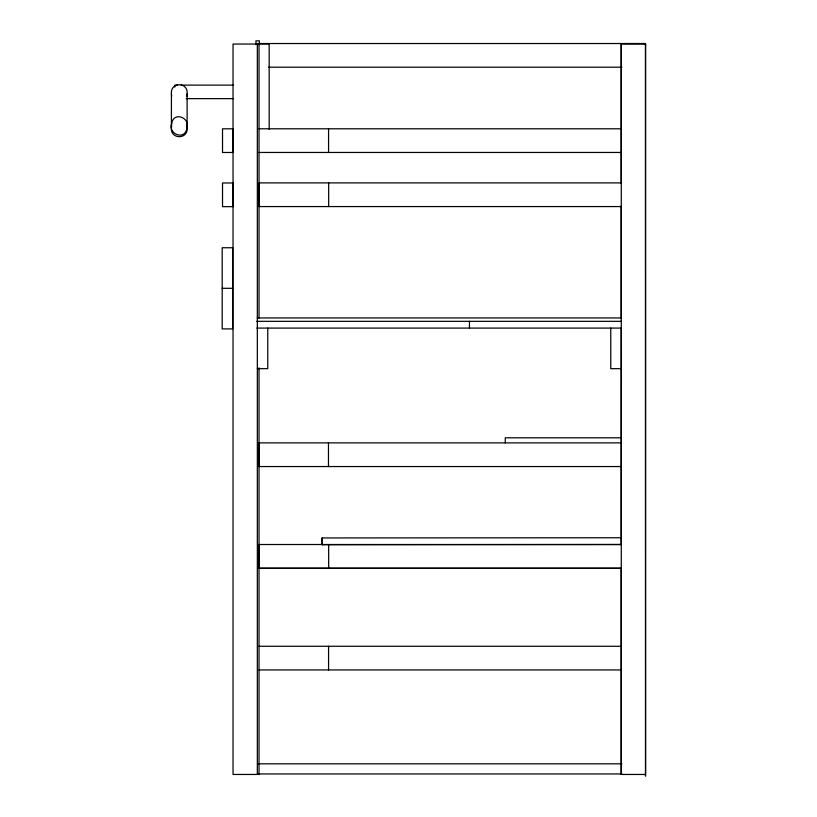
<?xml version="1.0" encoding="UTF-8"?>
<svg xmlns="http://www.w3.org/2000/svg" width="817" height="817" viewBox="0 0 817 817"><rect width="100%" height="100%" fill="white"/><g stroke="black" fill="none" stroke-linecap="round" stroke-linejoin="round"><path stroke-width="1.23" d="M171.417 93.771C170.202 81.71 188.421 81.812 187.113 93.853L187.113 127.666C188.329 139.727 170.11 139.625 171.417 127.585L171.417 93.771L171.682 96.263M171.417 127.585L171.693 125.103M186.838 96.335L187.113 93.853M258.366 43.526L645.45 43.526L645.501 45.721M268.568 67.198L621.951 67.198M177.34 85.121L174.807 85.121L174.807 87.102M181.139 85.121L233.131 85.121M186.215 98.643L233.131 98.643M259.03 128.79L621.175 128.79M259.03 152.462L621.175 152.462M621.277 182.896L259.132 182.896L259.193 206.568L621.277 206.568M222.193 288.319L232.61 288.319M257.222 317.946L621.288 317.946M256.773 321.326L621.277 321.326M256.773 328.087L621.216 328.087L621.175 537.361M257.335 368.671L267.751 368.671L267.751 328.087M621.175 368.671L610.759 368.671L610.759 328.087M621.073 437.81L505.274 437.81L505.274 442.875M621.073 442.875L258.918 442.875L258.979 466.548M258.918 466.548L621.175 466.548M621.032 537.749L621.277 544.51L322.388 544.714L322.347 537.943L322.388 544.714M322.174 544.714L322.133 537.943L621.277 537.749M621.277 544.51L259.132 544.51L259.193 568.183L621.277 568.183M259.132 568.326L621.277 568.326M259.03 646.267L621.175 646.267M259.03 669.94L621.175 669.94M258.366 763.813L621.951 763.813M258.366 773.954L621.951 773.954M186.848 125.175L187.113 127.666M645.45 773.954L645.501 776.15L645.45 43.526M621.277 44.036L621.277 774.455M621.175 182.977L621.175 44.036L645.583 44.036L645.583 774.455L621.175 774.455L621.175 567.948M621.175 205.925L621.175 318.099M469.448 321.326L469.448 328.087M328.669 182.896L328.669 206.568M328.669 544.51L328.669 568.183M328.567 128.79L328.567 152.462M328.465 442.875L328.465 466.548M328.567 646.267L328.567 669.94M269.171 129.331L269.171 44.036L233.039 44.036L233.039 774.455L259.02 774.455L259.02 367.813M259.346 44.669L259.346 40.85L255.956 40.85L255.956 44.669M259.02 44.036L259.02 318.099M257.335 44.036L257.335 774.455M171.693 123.408C167.761 134.121 184.846 140.82 186.838 128.453C190.78 117.75 173.684 111.051 171.693 123.408M232.927 128.81L222.52 128.81L222.52 152.483L232.927 152.483L232.927 128.81M232.927 182.977L222.52 182.977L222.52 206.65L232.927 206.65L232.927 182.977M232.61 247.745L222.193 247.745L222.193 328.904L232.61 328.904L232.61 247.745"/></g></svg>
